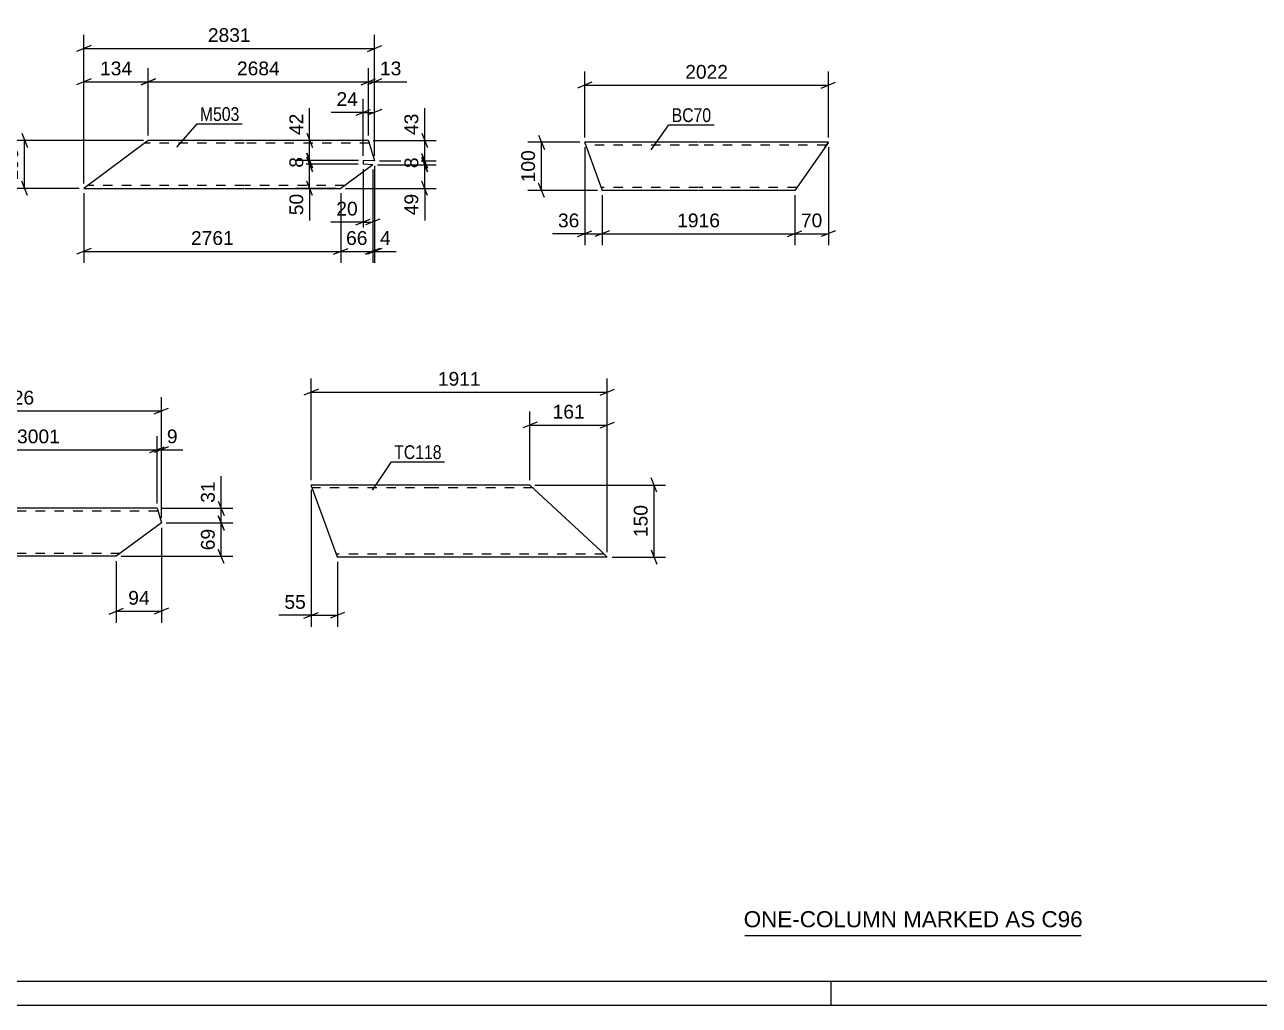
# Model space of a CAD drawing. Header units: millimetres. Extents: x 0 to 1189, y 0 to 841.
# Drawn here: x 601.1 to 858.1, y 0 to 204.1 of the extents above; entities that cross this region are included whole.
import ezdxf

# ---------------------------------------------------------------- set-up
doc = ezdxf.new("R2010")
doc.units = ezdxf.units.MM
doc.linetypes.add('DXK_LINE_DOT2', pattern=[3.9198, 1.9599, -1.9599])
doc.styles.add('Arial', font='ARIAL.TTF', dxfattribs={"height": 0.2})
doc.styles.add('Arial Narrow', font='ARIALN.TTF', dxfattribs={"height": 0.2})

# ---------------------------------------------------------------- blocks, each defined once
blk = doc.blocks.new('Unknown-285407614-1132')
at = {"color": 5, "linetype": 'Continuous'}
for p, q in [((5, 5), (1184, 5)), ((769, 0), (769, 5)), ((0, 0), (1189, 0))]:
    blk.add_line(p, q, dxfattribs=at)
blk = doc.blocks.new('Part-285407614-8979 - 8973')
at = {"color": 2, "linetype": 'Continuous'}
for p, q in [((626.78, 180.05), (613.37, 170.05)), ((646.78, 180.05), (626.78, 180.05)), ((672.62, 180.05), (646.88, 180.05)), ((672.62, 180.05), (672.65, 179.95)), ((672.65, 179.95), (673.9, 175.78)), ((673.51, 174.99), (666.88, 170.05)), ((671.55, 175.87), (671.51, 175.07)), ((673.51, 174.99), (671.51, 175.07)), ((673.9, 175.78), (671.55, 175.87)), ((613.37, 170.05), (646.78, 170.05)), ((646.88, 170.05), (666.88, 170.05))]:
    blk.add_line(p, q, dxfattribs=at)
at = {"color": 7, "linetype": 'DXK_LINE_DOT2'}
for p, q in [((646.78, 179.45), (625.98, 179.45)), ((672.8, 179.45), (646.88, 179.45)), ((646.78, 170.65), (614.17, 170.65)), ((667.68, 170.65), (646.88, 170.65))]:
    blk.add_line(p, q, dxfattribs=at)
blk = doc.blocks.new('Part-285407614-9483 - 9477')
at = {"color": 2, "linetype": 'Continuous'}
for p, q in [((600.03, 103.48), (579.17, 103.48)), ((579.17, 103.48), (579.18, 103.39)), ((579.18, 103.39), (579.21, 102.77)), ((628.63, 103.48), (600.13, 103.48)), ((628.63, 103.48), (629.53, 100.42)), ((567.6, 93.48), (578.42, 101.46)), ((578.94, 102.04), (578.42, 101.46)), ((579.03, 102.28), (578.94, 102.04)), ((579.21, 102.77), (579.03, 102.28)), ((629.53, 100.42), (620.13, 93.48)), ((600.03, 93.48), (567.6, 93.48)), ((620.13, 93.48), (600.13, 93.48))]:
    blk.add_line(p, q, dxfattribs=at)
at = {"color": 7, "linetype": 'DXK_LINE_DOT2'}
for p, q in [((579.21, 102.77), (579.17, 103.48)), ((600.03, 102.88), (579.2, 102.88)), ((579.2, 102.83), (579.2, 102.88)), ((579.2, 102.83), (579.2, 102.88)), ((579.21, 102.77), (579.2, 102.83)), ((579.21, 102.77), (579.2, 102.83)), ((628.81, 102.88), (600.13, 102.88)), ((578.42, 101.46), (578.94, 102.04)), ((578.94, 102.04), (578.42, 101.46)), ((578.42, 101.46), (578.94, 102.04)), ((578.42, 101.46), (578.42, 101.46)), ((578.94, 102.04), (579.03, 102.28)), ((579.03, 102.28), (578.94, 102.04)), ((578.94, 102.04), (579.03, 102.28)), ((579.03, 102.28), (579.21, 102.77)), ((579.18, 102.7), (579.19, 102.74)), ((579.18, 102.7), (579.19, 102.74)), ((579.19, 102.74), (579.21, 102.77)), ((579.19, 102.74), (579.21, 102.77)), ((600.03, 94.08), (568.42, 94.08)), ((620.94, 94.08), (600.13, 94.08))]:
    blk.add_line(p, q, dxfattribs=at)
blk = doc.blocks.new('Part-285407614-9655 - 9649')
at = {"color": 2, "linetype": 'Continuous'}
for p, q in [((686.16, 108.31), (660.7, 108.31)), ((666.16, 93.31), (660.7, 108.31)), ((706.26, 108.31), (686.26, 108.31)), ((721.07, 94.51), (706.26, 108.31)), ((686.16, 93.31), (666.16, 93.31)), ((722.36, 93.31), (686.26, 93.31)), ((722.36, 93.31), (721.07, 94.51))]:
    blk.add_line(p, q, dxfattribs=at)
at = {"color": 7, "linetype": 'DXK_LINE_DOT2'}
for p, q in [((686.16, 107.71), (660.92, 107.71)), ((706.9, 107.71), (686.26, 107.71)), ((686.16, 93.91), (665.94, 93.91)), ((666.03, 93.66), (666.16, 93.31)), ((721.72, 93.91), (686.26, 93.91)), ((721.98, 93.66), (722.36, 93.31))]:
    blk.add_line(p, q, dxfattribs=at)
blk = doc.blocks.new('Part-285407614-9835 - 9829')
at = {"color": 2, "linetype": 'Continuous'}
for p, q in [((741.3, 179.65), (717.66, 179.65)), ((721.27, 169.75), (717.66, 179.65)), ((768.41, 179.65), (741.4, 179.65)), ((767.57, 178.45), (761.4, 169.65)), ((767.57, 178.45), (768.41, 179.65)), ((721.3, 169.65), (721.27, 169.75)), ((741.3, 169.65), (721.3, 169.65)), ((761.4, 169.65), (741.4, 169.65))]:
    blk.add_line(p, q, dxfattribs=at)
at = {"color": 7, "linetype": 'DXK_LINE_DOT2'}
for p, q in [((741.3, 179.05), (717.88, 179.05)), ((767.99, 179.05), (741.4, 179.05)), ((768.34, 179.56), (767.57, 178.45)), ((741.3, 170.25), (721.09, 170.25)), ((721.3, 169.65), (721.27, 169.75)), ((761.82, 170.25), (741.4, 170.25))]:
    blk.add_line(p, q, dxfattribs=at)
blk = doc.blocks.new('StraightDimension-285407614-9111 - 8973')
at = {"color": 7, "linetype": 'Continuous'}
for p, q in [((673.62, 180.05), (686.74, 180.05)), ((683.74, 181.55), (684.94, 178.55)), ((684.34, 175.78), (684.34, 180.05)), ((674.9, 175.78), (686.74, 175.78)), ((684.94, 174.28), (683.74, 177.28))]:
    blk.add_line(p, q, dxfattribs=at)
at = {"color": 0}
blk.add_wipeout([(683.59, 186.22), (679.39, 186.22), (679.39, 180.57), (683.59, 180.57)], dxfattribs=at)
at = {"color": 7, "linetype": 'Continuous'}
blk.add_line((684.34, 180.05), (684.34, 186.74), dxfattribs=at)
blk.add_line((684.34, 180.05), (684.34, 186.74), dxfattribs=at)
at = {"color": 3, "style": 'Arial'}
blk.add_text('43', height=2.865, rotation=90.0002, dxfattribs=at).set_placement((682.99, 181.17))
blk = doc.blocks.new('StraightDimension-285407614-8982 - 8973')
at = {"color": 7, "linetype": 'Continuous'}
for p, q in [((613.37, 171.05), (613.37, 202.04)), ((673.9, 176.78), (673.9, 202.04)), ((614.87, 199.79), (611.87, 198.59)), ((613.37, 199.19), (673.9, 199.19)), ((672.4, 198.59), (675.4, 199.79))]:
    blk.add_line(p, q, dxfattribs=at)
at = {"color": 0}
blk.add_wipeout([(648.68, 199.94), (648.68, 204.14), (638.59, 204.14), (638.59, 199.94)], dxfattribs=at)
at = {"color": 3, "style": 'Arial'}
blk.add_text('2831', height=2.865, dxfattribs=at).set_placement((639.19, 200.54))
blk = doc.blocks.new('StraightDimension-285407614-9080 - 8973')
at = {"color": 7, "linetype": 'Continuous'}
for p, q in [((674.51, 174.99), (686.74, 174.99)), ((674.9, 175.78), (686.74, 175.78)), ((683.74, 177.28), (684.94, 174.28)), ((684.94, 173.49), (683.74, 176.49)), ((684.34, 174.99), (684.34, 175.78))]:
    blk.add_line(p, q, dxfattribs=at)
at = {"color": 0}
blk.add_wipeout([(683.59, 177.1), (679.39, 177.1), (679.39, 173.67), (683.59, 173.67)], dxfattribs=at)
at = {"color": 3, "style": 'Arial'}
blk.add_text('8', height=2.87, rotation=90.0002, dxfattribs=at).set_placement((682.99, 174.27))
blk = doc.blocks.new('StraightDimension-285407614-9221 - 8973')
at = {"color": 7, "linetype": 'Continuous'}
for p, q in [((671.12, 191.65), (674.12, 192.85)), ((675.4, 192.85), (672.4, 191.65)), ((672.62, 181.05), (672.62, 195.1)), ((673.9, 176.78), (673.9, 195.1)), ((672.62, 192.25), (673.9, 192.25))]:
    blk.add_line(p, q, dxfattribs=at)
at = {"color": 0}
blk.add_wipeout([(680.07, 193), (680.07, 197.2), (674.43, 197.2), (674.43, 193)], dxfattribs=at)
at = {"color": 7, "linetype": 'Continuous'}
blk.add_line((673.9, 192.25), (680.6, 192.25), dxfattribs=at)
blk.add_line((673.9, 192.25), (680.6, 192.25), dxfattribs=at)
at = {"color": 3, "style": 'Arial'}
blk.add_text('13', height=2.865, dxfattribs=at).set_placement((675.03, 193.6))
blk = doc.blocks.new('StraightDimension-285407614-9048 - 8973')
at = {"color": 7, "linetype": 'Continuous'}
for p, q in [((674.51, 174.99), (686.74, 174.99)), ((683.74, 176.49), (684.94, 173.49)), ((684.34, 170.05), (684.34, 174.99)), ((667.88, 170.05), (686.74, 170.05)), ((684.94, 168.55), (683.74, 171.55))]:
    blk.add_line(p, q, dxfattribs=at)
at = {"color": 0}
blk.add_wipeout([(683.59, 169.52), (679.39, 169.52), (679.39, 163.87), (683.59, 163.87)], dxfattribs=at)
at = {"color": 7, "linetype": 'Continuous'}
blk.add_line((684.34, 170.05), (684.34, 163.35), dxfattribs=at)
blk.add_line((684.34, 170.05), (684.34, 163.35), dxfattribs=at)
at = {"color": 3, "style": 'Arial'}
blk.add_text('49', height=2.865, rotation=90.0002, dxfattribs=at).set_placement((682.99, 164.47))
blk = doc.blocks.new('StraightDimension-285407614-9024 - 8973')
at = {"color": 7, "linetype": 'Continuous'}
for p, q in [((671.55, 176.87), (671.55, 188.72)), ((673.9, 176.78), (673.9, 188.72)), ((670.05, 185.27), (673.05, 186.47)), ((671.55, 185.87), (673.9, 185.87)), ((675.4, 186.47), (672.4, 185.27))]:
    blk.add_line(p, q, dxfattribs=at)
at = {"color": 0}
blk.add_wipeout([(671.02, 186.62), (671.02, 190.82), (665.37, 190.82), (665.37, 186.62)], dxfattribs=at)
at = {"color": 7, "linetype": 'Continuous'}
blk.add_line((671.55, 185.87), (664.85, 185.87), dxfattribs=at)
blk.add_line((671.55, 185.87), (664.85, 185.87), dxfattribs=at)
at = {"color": 3, "style": 'Arial'}
blk.add_text('24', height=2.865, dxfattribs=at).set_placement((665.97, 187.22))
blk = doc.blocks.new('StraightDimension-285407614-9000 - 8973')
at = {"color": 7, "linetype": 'Continuous'}
for p, q in [((671.51, 174.07), (671.51, 160.66)), ((673.51, 173.99), (673.51, 160.66)), ((670.01, 162.46), (673.01, 163.66)), ((671.51, 163.06), (673.51, 163.06)), ((675.01, 163.66), (672.01, 162.46))]:
    blk.add_line(p, q, dxfattribs=at)
at = {"color": 0}
blk.add_wipeout([(670.99, 163.81), (670.99, 168.01), (665.34, 168.01), (665.34, 163.81)], dxfattribs=at)
at = {"color": 7, "linetype": 'Continuous'}
blk.add_line((671.51, 163.06), (664.82, 163.06), dxfattribs=at)
blk.add_line((671.51, 163.06), (664.82, 163.06), dxfattribs=at)
at = {"color": 3, "style": 'Arial'}
blk.add_text('20', height=2.865, dxfattribs=at).set_placement((665.94, 164.41))
blk = doc.blocks.new('StraightDimension-285407614-9143 - 8973')
at = {"color": 7, "linetype": 'Continuous'}
for p, q in [((670.51, 175.07), (657.54, 175.07)), ((659.79, 176.57), (660.99, 173.57)), ((660.39, 170.05), (660.39, 175.07)), ((665.88, 170.05), (657.54, 170.05)), ((660.99, 168.55), (659.79, 171.55))]:
    blk.add_line(p, q, dxfattribs=at)
at = {"color": 0}
blk.add_wipeout([(659.64, 169.52), (655.44, 169.52), (655.44, 163.87), (659.64, 163.87)], dxfattribs=at)
at = {"color": 7, "linetype": 'Continuous'}
blk.add_line((660.39, 170.05), (660.39, 163.35), dxfattribs=at)
blk.add_line((660.39, 170.05), (660.39, 163.35), dxfattribs=at)
at = {"color": 3, "style": 'Arial'}
blk.add_text('50', height=2.865, rotation=90.0002, dxfattribs=at).set_placement((659.04, 164.47))
blk = doc.blocks.new('StraightDimension-285407614-9170 - 8973')
at = {"color": 7, "linetype": 'Continuous'}
for p, q in [((670.55, 175.87), (657.54, 175.87)), ((670.51, 175.07), (657.54, 175.07)), ((659.79, 177.37), (660.99, 174.37)), ((660.99, 173.57), (659.79, 176.57)), ((660.39, 175.07), (660.39, 175.87))]:
    blk.add_line(p, q, dxfattribs=at)
at = {"color": 0}
blk.add_wipeout([(659.64, 177.18), (655.44, 177.18), (655.44, 173.76), (659.64, 173.76)], dxfattribs=at)
at = {"color": 3, "style": 'Arial'}
blk.add_text('8', height=2.87, rotation=90.0002, dxfattribs=at).set_placement((659.04, 174.36))
blk = doc.blocks.new('StraightDimension-285407614-9193 - 8973')
at = {"color": 7, "linetype": 'Continuous'}
for p, q in [((671.62, 180.05), (657.54, 180.05)), ((659.79, 181.55), (660.99, 178.55)), ((660.39, 175.87), (660.39, 180.05)), ((670.55, 175.87), (657.54, 175.87)), ((660.99, 174.37), (659.79, 177.37))]:
    blk.add_line(p, q, dxfattribs=at)
at = {"color": 0}
blk.add_wipeout([(659.64, 186.22), (655.44, 186.22), (655.44, 180.57), (659.64, 180.57)], dxfattribs=at)
at = {"color": 7, "linetype": 'Continuous'}
blk.add_line((660.39, 180.05), (660.39, 186.74), dxfattribs=at)
blk.add_line((660.39, 180.05), (660.39, 186.74), dxfattribs=at)
at = {"color": 3, "style": 'Arial'}
blk.add_text('42', height=2.865, rotation=90.0002, dxfattribs=at).set_placement((659.04, 181.17))
blk = doc.blocks.new('StraightDimension-285407614-9245 - 8973')
at = {"color": 7, "linetype": 'Continuous'}
for p, q in [((628.28, 192.85), (625.28, 191.65)), ((626.78, 181.05), (626.78, 195.1)), ((671.12, 191.65), (674.12, 192.85)), ((672.62, 181.05), (672.62, 195.1)), ((626.78, 192.25), (672.62, 192.25))]:
    blk.add_line(p, q, dxfattribs=at)
at = {"color": 0}
blk.add_wipeout([(654.75, 193), (654.75, 197.2), (644.65, 197.2), (644.65, 193)], dxfattribs=at)
at = {"color": 3, "style": 'Arial'}
blk.add_text('2684', height=2.865, dxfattribs=at).set_placement((645.25, 193.6))
blk = doc.blocks.new('StraightDimension-285407614-9269 - 8973')
at = {"color": 7, "linetype": 'Continuous'}
for p, q in [((614.87, 192.85), (611.87, 191.65)), ((613.37, 171.05), (613.37, 195.1)), ((625.28, 191.65), (628.28, 192.85)), ((626.78, 181.05), (626.78, 195.1)), ((613.37, 192.25), (626.78, 192.25))]:
    blk.add_line(p, q, dxfattribs=at)
at = {"color": 0}
blk.add_wipeout([(624.01, 193), (624.01, 197.2), (616.14, 197.2), (616.14, 193)], dxfattribs=at)
at = {"color": 3, "style": 'Arial'}
blk.add_text('134', height=2.865, dxfattribs=at).set_placement((616.74, 193.6))
blk = doc.blocks.new('StraightDimension-285407614-9287 - 8973')
at = {"color": 7, "linetype": 'Continuous'}
for p, q in [((673.51, 173.99), (673.51, 154.54)), ((673.9, 174.78), (673.9, 154.54)), ((672.01, 156.34), (675.01, 157.54)), ((675.4, 157.54), (672.4, 156.34)), ((673.51, 156.94), (673.9, 156.94))]:
    blk.add_line(p, q, dxfattribs=at)
at = {"color": 0}
blk.add_wipeout([(677.85, 157.69), (677.85, 161.89), (674.43, 161.89), (674.43, 157.69)], dxfattribs=at)
at = {"color": 7, "linetype": 'Continuous'}
blk.add_line((673.9, 156.94), (678.37, 156.94), dxfattribs=at)
blk.add_line((673.9, 156.94), (678.37, 156.94), dxfattribs=at)
at = {"color": 3, "style": 'Arial'}
blk.add_text('4', height=2.87, dxfattribs=at).set_placement((675.03, 158.29))
blk = doc.blocks.new('StraightDimension-285407614-9311 - 8973')
at = {"color": 7, "linetype": 'Continuous'}
for p, q in [((673.51, 173.99), (673.51, 154.54)), ((666.88, 169.05), (666.88, 154.54)), ((665.38, 156.34), (668.38, 157.54)), ((666.88, 156.94), (673.51, 156.94)), ((675.01, 157.54), (672.01, 156.34))]:
    blk.add_line(p, q, dxfattribs=at)
at = {"color": 0}
blk.add_wipeout([(673.02, 157.69), (673.02, 161.89), (667.37, 161.89), (667.37, 157.69)], dxfattribs=at)
at = {"color": 3, "style": 'Arial'}
blk.add_text('66', height=2.865, dxfattribs=at).set_placement((667.97, 158.29))
blk = doc.blocks.new('StraightDimension-285407614-9335 - 8973')
at = {"color": 7, "linetype": 'Continuous'}
for p, q in [((613.37, 169.05), (613.37, 154.54)), ((666.88, 169.05), (666.88, 154.54)), ((614.87, 157.54), (611.87, 156.34)), ((613.37, 156.94), (666.88, 156.94)), ((665.38, 156.34), (668.38, 157.54))]:
    blk.add_line(p, q, dxfattribs=at)
at = {"color": 0}
blk.add_wipeout([(645.17, 157.69), (645.17, 161.89), (635.08, 161.89), (635.08, 157.69)], dxfattribs=at)
at = {"color": 3, "style": 'Arial'}
blk.add_text('2761', height=2.865, dxfattribs=at).set_placement((635.68, 158.29))
blk = doc.blocks.new('StraightDimension-285407614-9353 - 8973')
at = {"color": 7, "linetype": 'Continuous'}
for p, q in [((625.78, 180.05), (598.19, 180.05)), ((600.44, 181.55), (601.64, 178.55)), ((601.04, 170.05), (601.04, 180.05)), ((612.37, 170.05), (598.19, 170.05)), ((601.64, 168.55), (600.44, 171.55))]:
    blk.add_line(p, q, dxfattribs=at)
at = {"color": 0}
blk.add_wipeout([(600.29, 178.98), (596.09, 178.98), (596.09, 171.11), (600.29, 171.11)], dxfattribs=at)
at = {"color": 3, "style": 'Arial'}
blk.add_text('100', height=2.865, rotation=90.0002, dxfattribs=at).set_placement((599.69, 171.71))
blk = doc.blocks.new('StraightDimension-285407614-9553 - 9477')
at = {"color": 7, "linetype": 'Continuous'}
for p, q in [((630.53, 100.42), (644.37, 100.42)), ((641.37, 101.92), (642.57, 98.92)), ((641.97, 93.48), (641.97, 100.42)), ((621.13, 93.48), (644.37, 93.48)), ((642.57, 91.98), (641.37, 94.98))]:
    blk.add_line(p, q, dxfattribs=at)
at = {"color": 0}
blk.add_wipeout([(641.22, 99.78), (637.02, 99.78), (637.02, 94.13), (641.22, 94.13)], dxfattribs=at)
at = {"color": 3, "style": 'Arial'}
blk.add_text('69', height=2.865, rotation=90.0002, dxfattribs=at).set_placement((640.62, 94.73))
blk = doc.blocks.new('StraightDimension-285407614-9499 - 9477')
at = {"color": 7, "linetype": 'Continuous'}
for p, q in [((579.17, 104.48), (579.17, 118.5)), ((628.63, 104.48), (628.63, 118.5)), ((580.67, 116.25), (577.67, 115.05)), ((627.13, 115.05), (630.13, 116.25)), ((579.17, 115.65), (628.63, 115.65))]:
    blk.add_line(p, q, dxfattribs=at)
at = {"color": 0}
blk.add_wipeout([(608.95, 116.4), (608.95, 120.6), (598.86, 120.6), (598.86, 116.4)], dxfattribs=at)
at = {"color": 3, "style": 'Arial'}
blk.add_text('3001', height=2.865, dxfattribs=at).set_placement((599.46, 117))
blk = doc.blocks.new('StraightDimension-285407614-9517 - 9477')
at = {"color": 7, "linetype": 'Continuous'}
for p, q in [((628.63, 104.48), (628.63, 118.5)), ((629.53, 101.42), (629.53, 118.5)), ((627.13, 115.05), (630.13, 116.25)), ((631.03, 116.25), (628.03, 115.05)), ((628.63, 115.65), (629.53, 115.65))]:
    blk.add_line(p, q, dxfattribs=at)
at = {"color": 0}
blk.add_wipeout([(633.48, 116.4), (633.48, 120.6), (630.06, 120.6), (630.06, 116.4)], dxfattribs=at)
at = {"color": 7, "linetype": 'Continuous'}
blk.add_line((629.53, 115.65), (634.01, 115.65), dxfattribs=at)
blk.add_line((629.53, 115.65), (634.01, 115.65), dxfattribs=at)
at = {"color": 3, "style": 'Arial'}
blk.add_text('9', height=2.87, dxfattribs=at).set_placement((630.66, 117))
blk = doc.blocks.new('StraightDimension-285407614-9576 - 9477')
at = {"color": 7, "linetype": 'Continuous'}
for p, q in [((629.63, 103.48), (644.37, 103.48)), ((641.37, 104.98), (642.57, 101.98)), ((641.97, 100.42), (641.97, 103.48)), ((630.53, 100.42), (644.37, 100.42)), ((642.57, 98.92), (641.37, 101.92))]:
    blk.add_line(p, q, dxfattribs=at)
at = {"color": 0}
blk.add_wipeout([(641.22, 109.65), (637.02, 109.65), (637.02, 104.01), (641.22, 104.01)], dxfattribs=at)
at = {"color": 7, "linetype": 'Continuous'}
blk.add_line((641.97, 103.48), (641.97, 110.18), dxfattribs=at)
blk.add_line((641.97, 103.48), (641.97, 110.18), dxfattribs=at)
at = {"color": 3, "style": 'Arial'}
blk.add_text('31', height=2.865, rotation=90.0002, dxfattribs=at).set_placement((640.62, 104.61))
blk = doc.blocks.new('StraightDimension-285407614-9604 - 9477')
at = {"color": 7, "linetype": 'Continuous'}
for p, q in [((567.6, 94.48), (567.6, 126.57)), ((629.53, 101.42), (629.53, 126.57)), ((569.1, 124.32), (566.1, 123.12)), ((567.6, 123.72), (629.53, 123.72)), ((628.03, 123.12), (631.03, 124.32))]:
    blk.add_line(p, q, dxfattribs=at)
at = {"color": 0}
blk.add_wipeout([(603.62, 124.47), (603.62, 128.67), (593.52, 128.67), (593.52, 124.47)], dxfattribs=at)
at = {"color": 3, "style": 'Arial'}
blk.add_text('3126', height=2.865, dxfattribs=at).set_placement((594.12, 125.07))
blk = doc.blocks.new('StraightDimension-285407614-9622 - 9477')
at = {"color": 7, "linetype": 'Continuous'}
for p, q in [((629.53, 99.42), (629.53, 79.64)), ((620.13, 92.48), (620.13, 79.64)), ((618.63, 81.44), (621.63, 82.64)), ((631.03, 82.64), (628.03, 81.44)), ((620.13, 82.04), (629.53, 82.04))]:
    blk.add_line(p, q, dxfattribs=at)
at = {"color": 0}
blk.add_wipeout([(627.65, 82.79), (627.65, 86.99), (622.01, 86.99), (622.01, 82.79)], dxfattribs=at)
at = {"color": 3, "style": 'Arial'}
blk.add_text('94', height=2.865, dxfattribs=at).set_placement((622.61, 83.39))
blk = doc.blocks.new('StraightDimension-285407614-9676 - 9649')
at = {"color": 7, "linetype": 'Continuous'}
for p, q in [((660.7, 107.31), (660.7, 78.79)), ((666.16, 92.31), (666.16, 78.79)), ((659.2, 80.59), (662.2, 81.79)), ((660.7, 81.19), (666.16, 81.19)), ((667.66, 81.79), (664.66, 80.59))]:
    blk.add_line(p, q, dxfattribs=at)
at = {"color": 0}
blk.add_wipeout([(660.18, 81.94), (660.18, 86.14), (654.53, 86.14), (654.53, 81.94)], dxfattribs=at)
at = {"color": 7, "linetype": 'Continuous'}
blk.add_line((660.7, 81.19), (654, 81.19), dxfattribs=at)
blk.add_line((660.7, 81.19), (654, 81.19), dxfattribs=at)
at = {"color": 3, "style": 'Arial'}
blk.add_text('55', height=2.865, dxfattribs=at).set_placement((655.13, 82.54))
blk = doc.blocks.new('StraightDimension-285407614-9658 - 9649')
at = {"color": 7, "linetype": 'Continuous'}
for p, q in [((707.26, 108.31), (734.5, 108.31)), ((732.7, 106.81), (731.5, 109.81)), ((732.1, 93.31), (732.1, 108.31)), ((723.36, 93.31), (734.5, 93.31)), ((731.5, 94.81), (732.7, 91.81))]:
    blk.add_line(p, q, dxfattribs=at)
at = {"color": 0}
blk.add_wipeout([(731.35, 104.75), (727.15, 104.75), (727.15, 96.87), (731.35, 96.87)], dxfattribs=at)
at = {"color": 3, "style": 'Arial'}
blk.add_text('150', height=2.865, rotation=90.0002, dxfattribs=at).set_placement((730.75, 97.47))
blk = doc.blocks.new('StraightDimension-285407614-9694 - 9649')
at = {"color": 7, "linetype": 'Continuous'}
for p, q in [((706.26, 109.31), (706.26, 123.64)), ((722.36, 94.31), (722.36, 123.64)), ((707.76, 121.39), (704.76, 120.19)), ((720.86, 120.19), (723.86, 121.39)), ((706.26, 120.79), (722.36, 120.79))]:
    blk.add_line(p, q, dxfattribs=at)
at = {"color": 0}
blk.add_wipeout([(718.25, 121.54), (718.25, 125.74), (710.38, 125.74), (710.38, 121.54)], dxfattribs=at)
at = {"color": 3, "style": 'Arial'}
blk.add_text('161', height=2.865, dxfattribs=at).set_placement((710.98, 122.14))
blk = doc.blocks.new('StraightDimension-285407614-9712 - 9649')
at = {"color": 7, "linetype": 'Continuous'}
for p, q in [((660.7, 109.31), (660.7, 130.48)), ((722.36, 94.31), (722.36, 130.48)), ((662.2, 128.23), (659.2, 127.03)), ((660.7, 127.63), (722.36, 127.63)), ((720.86, 127.03), (723.86, 128.23))]:
    blk.add_line(p, q, dxfattribs=at)
at = {"color": 0}
blk.add_wipeout([(696.58, 128.38), (696.58, 132.58), (686.48, 132.58), (686.48, 128.38)], dxfattribs=at)
at = {"color": 3, "style": 'Arial'}
blk.add_text('1911', height=2.865, dxfattribs=at).set_placement((687.08, 128.98))
blk = doc.blocks.new('StraightDimension-285407614-9863 - 9829')
at = {"color": 7, "linetype": 'Continuous'}
for p, q in [((717.66, 180.65), (717.66, 194.39)), ((768.41, 180.65), (768.41, 194.39)), ((719.16, 192.14), (716.16, 190.94)), ((717.66, 191.54), (768.41, 191.54)), ((766.91, 190.94), (769.91, 192.14))]:
    blk.add_line(p, q, dxfattribs=at)
at = {"color": 0}
blk.add_wipeout([(748.08, 192.29), (748.08, 196.49), (737.99, 196.49), (737.99, 192.29)], dxfattribs=at)
at = {"color": 3, "style": 'Arial'}
blk.add_text('2022', height=2.865, dxfattribs=at).set_placement((738.59, 192.89))
blk = doc.blocks.new('StraightDimension-285407614-9918 - 9829')
at = {"color": 7, "linetype": 'Continuous'}
for p, q in [((768.41, 178.65), (768.41, 158.21)), ((761.4, 168.65), (761.4, 158.21)), ((759.9, 160.01), (762.9, 161.21)), ((761.4, 160.61), (768.41, 160.61)), ((769.91, 161.21), (766.91, 160.01))]:
    blk.add_line(p, q, dxfattribs=at)
at = {"color": 0}
blk.add_wipeout([(767.73, 161.36), (767.73, 165.56), (762.08, 165.56), (762.08, 161.36)], dxfattribs=at)
at = {"color": 3, "style": 'Arial'}
blk.add_text('70', height=2.865, dxfattribs=at).set_placement((762.68, 161.96))
blk = doc.blocks.new('StraightDimension-285407614-9894 - 9829')
at = {"color": 7, "linetype": 'Continuous'}
for p, q in [((721.3, 168.65), (721.3, 158.21)), ((761.4, 168.65), (761.4, 158.21)), ((722.8, 161.21), (719.8, 160.01)), ((721.3, 160.61), (761.4, 160.61)), ((759.9, 160.01), (762.9, 161.21))]:
    blk.add_line(p, q, dxfattribs=at)
at = {"color": 0}
blk.add_wipeout([(746.4, 161.36), (746.4, 165.56), (736.31, 165.56), (736.31, 161.36)], dxfattribs=at)
at = {"color": 3, "style": 'Arial'}
blk.add_text('1916', height=2.865, dxfattribs=at).set_placement((736.91, 161.96))
blk = doc.blocks.new('StraightDimension-285407614-9838 - 9829')
at = {"color": 7, "linetype": 'Continuous'}
for p, q in [((708.06, 181.15), (709.26, 178.15)), ((716.66, 179.65), (705.81, 179.65)), ((708.66, 169.65), (708.66, 179.65)), ((709.26, 168.15), (708.06, 171.15)), ((720.3, 169.65), (705.81, 169.65))]:
    blk.add_line(p, q, dxfattribs=at)
at = {"color": 0}
blk.add_wipeout([(707.91, 178.59), (703.71, 178.59), (703.71, 170.72), (707.91, 170.72)], dxfattribs=at)
at = {"color": 3, "style": 'Arial'}
blk.add_text('100', height=2.865, rotation=90.0002, dxfattribs=at).set_placement((707.31, 171.32))
blk = doc.blocks.new('StraightDimension-285407614-9877 - 9829')
at = {"color": 7, "linetype": 'Continuous'}
for p, q in [((717.66, 178.65), (717.66, 158.21)), ((721.3, 168.65), (721.3, 158.21)), ((716.16, 160.01), (719.16, 161.21)), ((717.66, 160.61), (721.3, 160.61)), ((722.8, 161.21), (719.8, 160.01))]:
    blk.add_line(p, q, dxfattribs=at)
at = {"color": 0}
blk.add_wipeout([(717.14, 161.36), (717.14, 165.56), (711.49, 165.56), (711.49, 161.36)], dxfattribs=at)
at = {"color": 7, "linetype": 'Continuous'}
blk.add_line((717.66, 160.61), (710.97, 160.61), dxfattribs=at)
blk.add_line((717.66, 160.61), (710.97, 160.61), dxfattribs=at)
at = {"color": 3, "style": 'Arial'}
blk.add_text('36', height=2.865, dxfattribs=at).set_placement((712.09, 161.96))
blk = doc.blocks.new('Unknown-285407614-42336')
at = {"color": 7, "linetype": 'Continuous'}
blk.add_line((751, 14.5), (821, 14.5), dxfattribs=at)
at = {"color": 7, "style": 'Arial'}
blk.add_text('ONE-COLUMN MARKED AS C96', height=3.3428, dxfattribs=at).set_placement((750.76, 16.25))
blk = doc.blocks.new('Mark-285407614-8975 - 8973')
at = {"color": 0}
blk.add_wipeout([(645.76, 184.1), (645.76, 187.1), (637.54, 187.1), (637.54, 184.1)], dxfattribs=at)
blk.add_wipeout([(645.76, 184.1), (645.76, 187.1), (637.54, 187.1), (637.54, 184.1)], dxfattribs=at)
at = {"color": 30, "linetype": 'Continuous'}
for p, q in [((632.73, 178.61), (636.94, 183.5)), ((636.94, 183.5), (646.36, 183.5))]:
    blk.add_line(p, q, dxfattribs=at)
at = {"color": 3, "style": 'Arial Narrow'}
blk.add_text('M503', height=2.863, dxfattribs=at).set_placement((637.54, 184.1))
blk = doc.blocks.new('Mark-285407614-9651 - 9649')
at = {"color": 0}
blk.add_wipeout([(687.86, 113.72), (687.86, 116.72), (678, 116.72), (678, 113.72)], dxfattribs=at)
blk.add_wipeout([(687.86, 113.72), (687.86, 116.72), (678, 116.72), (678, 113.72)], dxfattribs=at)
at = {"color": 30, "linetype": 'Continuous'}
for p, q in [((673.45, 107.27), (677.4, 113.12)), ((677.4, 113.12), (688.46, 113.12))]:
    blk.add_line(p, q, dxfattribs=at)
at = {"color": 3, "style": 'Arial Narrow'}
blk.add_text('TC118', height=2.863, dxfattribs=at).set_placement((678, 113.72))
blk = doc.blocks.new('Mark-285407614-9831 - 9829')
at = {"color": 0}
blk.add_wipeout([(743.99, 183.87), (743.99, 186.87), (735.77, 186.87), (735.77, 183.87)], dxfattribs=at)
blk.add_wipeout([(743.99, 183.87), (743.99, 186.87), (735.77, 186.87), (735.77, 183.87)], dxfattribs=at)
at = {"color": 30, "linetype": 'Continuous'}
for p, q in [((731.51, 178.06), (735.17, 183.27)), ((735.17, 183.27), (744.59, 183.27))]:
    blk.add_line(p, q, dxfattribs=at)
at = {"color": 3, "style": 'Arial Narrow'}
blk.add_text('BC70', height=2.863, dxfattribs=at).set_placement((735.77, 183.87))

msp = doc.modelspace()

# ---------------------------------------------------------------- block references
for name in ['Unknown-285407614-1132', 'Part-285407614-8979 - 8973', 'Part-285407614-9835 - 9829', 'Part-285407614-9655 - 9649', 'Part-285407614-9483 - 9477', 'Unknown-285407614-42336']:
    msp.add_blockref(name, (0, 0))

# ---------------------------------------------------------------- next in the draw order: block references
for name in ['StraightDimension-285407614-9863 - 9829', 'StraightDimension-285407614-9111 - 8973', 'StraightDimension-285407614-9918 - 9829', 'StraightDimension-285407614-9499 - 9477', 'StraightDimension-285407614-9658 - 9649', 'StraightDimension-285407614-9676 - 9649', 'StraightDimension-285407614-9553 - 9477']:
    msp.add_blockref(name, (0, 0))

# ---------------------------------------------------------------- next in the draw order: block references
for name in ['StraightDimension-285407614-8982 - 8973', 'Mark-285407614-9831 - 9829', 'StraightDimension-285407614-9894 - 9829', 'StraightDimension-285407614-9694 - 9649', 'StraightDimension-285407614-9517 - 9477']:
    msp.add_blockref(name, (0, 0))

# ---------------------------------------------------------------- next in the draw order: block references
for name in ['StraightDimension-285407614-9838 - 9829', 'StraightDimension-285407614-9080 - 8973', 'StraightDimension-285407614-9712 - 9649', 'StraightDimension-285407614-9576 - 9477']:
    msp.add_blockref(name, (0, 0))

# ---------------------------------------------------------------- next in the draw order: block references
for name in ['StraightDimension-285407614-9221 - 8973', 'StraightDimension-285407614-9877 - 9829', 'StraightDimension-285407614-9604 - 9477', 'Mark-285407614-9651 - 9649']:
    msp.add_blockref(name, (0, 0))

# ---------------------------------------------------------------- next in the draw order: block references
for name in ['StraightDimension-285407614-9048 - 8973', 'StraightDimension-285407614-9622 - 9477']:
    msp.add_blockref(name, (0, 0))

# ---------------------------------------------------------------- next in the draw order: block references
for name in ['StraightDimension-285407614-9024 - 8973', 'StraightDimension-285407614-9000 - 8973']:
    msp.add_blockref(name, (0, 0))

# ---------------------------------------------------------------- next in the draw order: block references
msp.add_blockref('StraightDimension-285407614-9143 - 8973', (0, 0))

# ---------------------------------------------------------------- next in the draw order: block references
msp.add_blockref('StraightDimension-285407614-9170 - 8973', (0, 0))

# ---------------------------------------------------------------- next in the draw order: block references
msp.add_blockref('StraightDimension-285407614-9193 - 8973', (0, 0))

# ---------------------------------------------------------------- next in the draw order: block references
for name in ['StraightDimension-285407614-9245 - 8973', 'StraightDimension-285407614-9287 - 8973']:
    msp.add_blockref(name, (0, 0))

# ---------------------------------------------------------------- next in the draw order: block references
for name in ['StraightDimension-285407614-9269 - 8973', 'Mark-285407614-8975 - 8973', 'StraightDimension-285407614-9311 - 8973']:
    msp.add_blockref(name, (0, 0))

# ---------------------------------------------------------------- next in the draw order: block references
msp.add_blockref('StraightDimension-285407614-9335 - 8973', (0, 0))

# ---------------------------------------------------------------- next in the draw order: block references
msp.add_blockref('StraightDimension-285407614-9353 - 8973', (0, 0))

doc.saveas('drawing.dxf')
